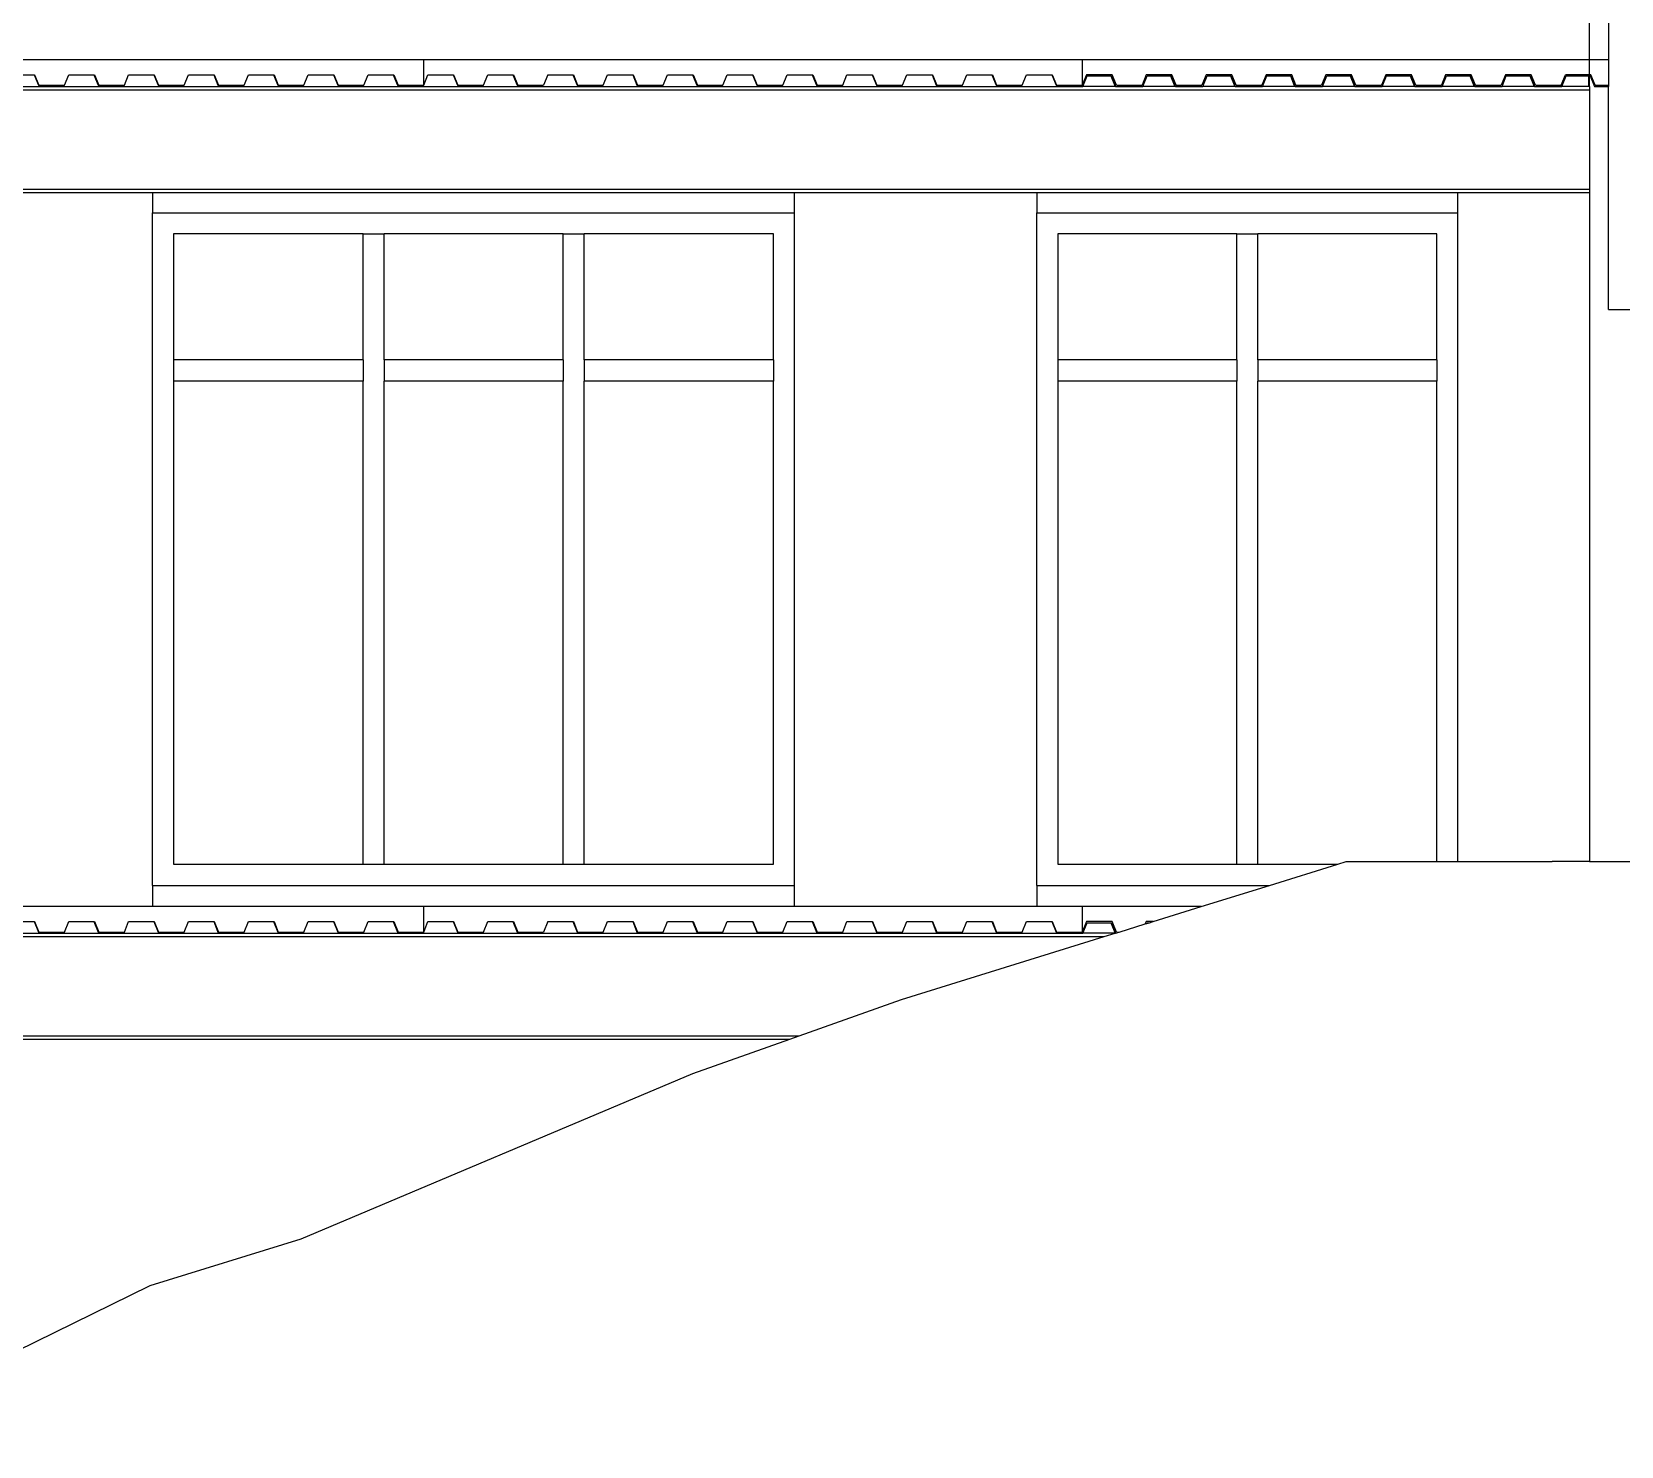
# Model space of a CAD drawing. Header units: metres. Extents: x -59 to 59, y -13 to 12.
# Drawn here: x -29.03 to -21.53, y -0.77 to 5.9 of the extents above; entities that cross this region are included whole.
import ezdxf

# ---------------------------------------------------------------- set-up
doc = ezdxf.new("R2010")
doc.units = ezdxf.units.M
doc.layers.add('SectionCutEdges', color=7, linetype='Continuous')

msp = doc.modelspace()

# ---------------------------------------------------------------- linework, layer by layer
for p, q in [((-21.6789, 5.7693), (-21.6789, 6.8193)), ((-21.5889, 6.8193), (-21.5889, 5.7693)), ((-27.1784, 5.7693), (-30.285, 5.7693)), ((-29.1352, 5.6993), (-29.0165, 5.6993)), ((-29.0165, 5.6993), (-28.9963, 5.6493)), ((-29.0165, 5.6993), (-29.0141, 5.6993)), ((-29.0141, 5.6993), (-28.994, 5.6493)), ((-28.8729, 5.6493), (-28.8527, 5.6993)), ((-28.8527, 5.6993), (-28.7341, 5.6993)), ((-28.7341, 5.6993), (-28.7139, 5.6493)), ((-28.7341, 5.6993), (-28.7317, 5.6993)), ((-28.7317, 5.6993), (-28.7115, 5.6493)), ((-28.5905, 5.6493), (-28.5703, 5.6993)), ((-28.5703, 5.6993), (-28.4516, 5.6993)), ((-28.4516, 5.6993), (-28.4315, 5.6493)), ((-28.4516, 5.6993), (-28.4493, 5.6993)), ((-28.4493, 5.6993), (-28.4291, 5.6493)), ((-28.3081, 5.6493), (-28.2879, 5.6993)), ((-28.2879, 5.6993), (-28.1692, 5.6993)), ((-28.1692, 5.6993), (-28.1491, 5.6493)), ((-28.1692, 5.6993), (-28.1669, 5.6993)), ((-28.1669, 5.6993), (-28.1467, 5.6493)), ((-28.0257, 5.6493), (-28.0055, 5.6993)), ((-28.0055, 5.6993), (-27.8868, 5.6993)), ((-27.8868, 5.6993), (-27.8666, 5.6493)), ((-27.8868, 5.6993), (-27.8845, 5.6993)), ((-27.8845, 5.6993), (-27.8643, 5.6493)), ((-27.7433, 5.6493), (-27.7231, 5.6993)), ((-27.7231, 5.6993), (-27.6044, 5.6993)), ((-27.6044, 5.6993), (-27.5842, 5.6493)), ((-27.6044, 5.6993), (-27.6021, 5.6993)), ((-27.6021, 5.6993), (-27.5819, 5.6493)), ((-27.4609, 5.6493), (-27.4407, 5.6993)), ((-27.4407, 5.6993), (-27.322, 5.6993)), ((-27.322, 5.6993), (-27.3018, 5.6493)), ((-27.322, 5.6993), (-27.3196, 5.6993)), ((-27.3196, 5.6993), (-27.2995, 5.6493)), ((-27.1784, 5.6493), (-27.1784, 5.7693)), ((-24.0719, 5.7693), (-27.1784, 5.7693)), ((-27.1784, 5.6493), (-27.1583, 5.6993)), ((-27.1583, 5.6993), (-27.0396, 5.6993)), ((-27.0396, 5.6993), (-27.0194, 5.6493)), ((-27.0396, 5.6993), (-27.0372, 5.6993)), ((-27.0372, 5.6993), (-27.0171, 5.6493)), ((-26.896, 5.6493), (-26.8759, 5.6993)), ((-26.8759, 5.6993), (-26.7572, 5.6993)), ((-26.7572, 5.6993), (-26.737, 5.6493)), ((-26.7572, 5.6993), (-26.7548, 5.6993)), ((-26.7548, 5.6993), (-26.7346, 5.6493)), ((-26.5934, 5.6993), (-26.6136, 5.6493)), ((-26.5934, 5.6993), (-26.4748, 5.6993)), ((-26.4748, 5.6993), (-26.4546, 5.6493)), ((-26.4748, 5.6993), (-26.4724, 5.6993)), ((-26.4724, 5.6993), (-26.4522, 5.6493)), ((-26.3312, 5.6493), (-26.311, 5.6993)), ((-26.311, 5.6993), (-26.1923, 5.6993)), ((-26.1923, 5.6993), (-26.1722, 5.6493)), ((-26.1923, 5.6993), (-26.19, 5.6993)), ((-26.19, 5.6993), (-26.1698, 5.6493)), ((-26.0488, 5.6493), (-26.0286, 5.6993)), ((-26.0286, 5.6993), (-25.9099, 5.6993)), ((-25.9099, 5.6993), (-25.8898, 5.6493)), ((-25.9099, 5.6993), (-25.9076, 5.6993)), ((-25.9076, 5.6993), (-25.8874, 5.6493)), ((-25.7664, 5.6493), (-25.7462, 5.6993)), ((-25.7462, 5.6993), (-25.6275, 5.6993)), ((-25.6275, 5.6993), (-25.6073, 5.6493)), ((-25.6275, 5.6993), (-25.6252, 5.6993)), ((-25.6252, 5.6993), (-25.605, 5.6493)), ((-25.484, 5.6493), (-25.4638, 5.6993)), ((-25.4638, 5.6993), (-25.3451, 5.6993)), ((-25.3451, 5.6993), (-25.3249, 5.6493)), ((-25.3451, 5.6993), (-25.3427, 5.6993)), ((-25.3427, 5.6993), (-25.3226, 5.6493)), ((-25.2015, 5.6493), (-25.1814, 5.6993)), ((-25.1814, 5.6993), (-25.0627, 5.6993)), ((-25.0627, 5.6993), (-25.0425, 5.6493)), ((-25.0627, 5.6993), (-25.0603, 5.6993)), ((-25.0603, 5.6993), (-25.0402, 5.6493)), ((-24.9191, 5.6493), (-24.899, 5.6993)), ((-24.899, 5.6993), (-24.7803, 5.6993)), ((-24.7803, 5.6993), (-24.7601, 5.6493)), ((-24.7803, 5.6993), (-24.7779, 5.6993)), ((-24.7779, 5.6993), (-24.7577, 5.6493)), ((-24.6367, 5.6493), (-24.6165, 5.6993)), ((-24.6165, 5.6993), (-24.4979, 5.6993)), ((-24.4979, 5.6993), (-24.4777, 5.6493)), ((-24.4979, 5.6993), (-24.4955, 5.6993)), ((-24.4955, 5.6993), (-24.4753, 5.6493)), ((-24.3543, 5.6493), (-24.3341, 5.6993)), ((-24.3341, 5.6993), (-24.2154, 5.6993)), ((-24.2154, 5.6993), (-24.1953, 5.6493)), ((-24.2154, 5.6993), (-24.2131, 5.6993)), ((-24.2131, 5.6993), (-24.1929, 5.6493)), ((-24.0719, 5.7693), (-24.0719, 5.6493)), ((-21.6789, 5.7693), (-24.0719, 5.7693)), ((-24.0719, 5.7693), (-24.0719, 5.6493)), ((-24.0517, 5.6993), (-24.0719, 5.6493)), ((-23.9307, 5.6993), (-24.0517, 5.6993)), ((-23.9105, 5.6493), (-23.9307, 5.6993)), ((-23.7693, 5.6993), (-23.7895, 5.6493)), ((-23.6483, 5.6993), (-23.7693, 5.6993)), ((-23.6281, 5.6493), (-23.6483, 5.6993)), ((-23.4869, 5.6993), (-23.5071, 5.6493)), ((-23.3659, 5.6993), (-23.4869, 5.6993)), ((-23.3457, 5.6493), (-23.3659, 5.6993)), ((-23.2045, 5.6993), (-23.2246, 5.6493)), ((-23.0834, 5.6993), (-23.2045, 5.6993)), ((-23.0633, 5.6493), (-23.0834, 5.6993)), ((-22.9221, 5.6993), (-22.9422, 5.6493)), ((-22.801, 5.6993), (-22.9221, 5.6993)), ((-22.7809, 5.6493), (-22.801, 5.6993)), ((-22.6396, 5.6993), (-22.6598, 5.6493)), ((-22.5186, 5.6993), (-22.6396, 5.6993)), ((-22.4984, 5.6493), (-22.5186, 5.6993)), ((-22.3572, 5.6993), (-22.3774, 5.6493)), ((-22.2362, 5.6993), (-22.3572, 5.6993)), ((-22.216, 5.6493), (-22.2362, 5.6993)), ((-22.0748, 5.6993), (-22.095, 5.6493)), ((-21.9538, 5.6993), (-22.0748, 5.6993)), ((-21.9336, 5.6493), (-21.9538, 5.6993)), ((-21.8126, 5.6493), (-21.7924, 5.6993)), ((-21.6789, 5.6993), (-21.7924, 5.6993)), ((-21.5889, 5.7693), (-21.6789, 5.7693)), ((-21.6789, 5.6993), (-21.6789, 5.7693)), ((-21.6714, 5.6993), (-21.6789, 5.6993)), ((-21.6789, 5.6936), (-21.6789, 5.6993)), ((-21.6512, 5.6493), (-21.6714, 5.6993)), ((-21.5889, 5.7693), (-21.5889, 5.6493)), ((-36.3789, 5.6436), (-24.0742, 5.6436)), ((-36.3789, 5.6276), (-21.6789, 5.6276)), ((-28.9963, 5.6493), (-28.994, 5.6493)), ((-28.994, 5.6493), (-28.8729, 5.6493)), ((-28.7139, 5.6493), (-28.7115, 5.6493)), ((-28.7115, 5.6493), (-28.5905, 5.6493)), ((-28.4315, 5.6493), (-28.4291, 5.6493)), ((-28.4291, 5.6493), (-28.3081, 5.6493)), ((-28.1491, 5.6493), (-28.1467, 5.6493)), ((-28.1467, 5.6493), (-28.0257, 5.6493)), ((-27.8666, 5.6493), (-27.8643, 5.6493)), ((-27.8643, 5.6493), (-27.7433, 5.6493)), ((-27.5842, 5.6493), (-27.5819, 5.6493)), ((-27.5819, 5.6493), (-27.4609, 5.6493)), ((-27.3018, 5.6493), (-27.2995, 5.6493)), ((-27.2995, 5.6493), (-27.1784, 5.6493)), ((-27.0194, 5.6493), (-27.0171, 5.6493)), ((-27.0171, 5.6493), (-26.896, 5.6493)), ((-26.737, 5.6493), (-26.7346, 5.6493)), ((-26.7346, 5.6493), (-26.6136, 5.6493)), ((-26.4546, 5.6493), (-26.4522, 5.6493)), ((-26.4522, 5.6493), (-26.3312, 5.6493)), ((-26.1722, 5.6493), (-26.1698, 5.6493)), ((-26.1698, 5.6493), (-26.0488, 5.6493)), ((-25.8898, 5.6493), (-25.8874, 5.6493)), ((-25.8874, 5.6493), (-25.7664, 5.6493)), ((-25.6073, 5.6493), (-25.605, 5.6493)), ((-25.605, 5.6493), (-25.484, 5.6493)), ((-25.3249, 5.6493), (-25.3226, 5.6493)), ((-25.3226, 5.6493), (-25.2015, 5.6493)), ((-25.0425, 5.6493), (-25.0402, 5.6493)), ((-25.0402, 5.6493), (-24.9191, 5.6493)), ((-24.7601, 5.6493), (-24.7577, 5.6493)), ((-24.7577, 5.6493), (-24.6367, 5.6493)), ((-24.4777, 5.6493), (-24.4753, 5.6493)), ((-24.4753, 5.6493), (-24.3543, 5.6493)), ((-24.1953, 5.6493), (-24.1929, 5.6493)), ((-24.1929, 5.6493), (-24.0742, 5.6493)), ((-24.0742, 5.6493), (-24.0742, 5.6436)), ((-24.0742, 5.6493), (-24.0719, 5.6493)), ((-24.0719, 5.6436), (-24.0742, 5.6436)), ((-24.0719, 5.6493), (-24.0719, 5.6436)), ((-24.0719, 5.6436), (-24.068, 5.6436)), ((-24.068, 5.6436), (-24.0478, 5.6936)), ((-23.9168, 5.6436), (-24.068, 5.6436)), ((-24.067, 5.6436), (-24.0671, 5.6458)), ((-24.067, 5.6436), (-24.0671, 5.6458)), ((-24.0478, 5.6936), (-23.9369, 5.6936)), ((-23.9369, 5.6936), (-23.9168, 5.6436)), ((-23.9369, 5.6936), (-23.9346, 5.6936)), ((-23.9346, 5.6936), (-23.9144, 5.6436)), ((-23.9144, 5.6436), (-23.9168, 5.6436)), ((-23.9144, 5.6436), (-23.7856, 5.6436)), ((-23.9105, 5.6493), (-23.7895, 5.6493)), ((-23.7856, 5.6436), (-23.7654, 5.6936)), ((-23.6344, 5.6436), (-23.7856, 5.6436)), ((-23.7654, 5.6936), (-23.6545, 5.6936)), ((-23.6545, 5.6936), (-23.6344, 5.6436)), ((-23.6545, 5.6936), (-23.6522, 5.6936)), ((-23.6522, 5.6936), (-23.632, 5.6436)), ((-23.632, 5.6436), (-23.6344, 5.6436)), ((-23.632, 5.6436), (-23.5031, 5.6436)), ((-23.6281, 5.6493), (-23.5071, 5.6493)), ((-23.5031, 5.6436), (-23.483, 5.6936)), ((-23.3519, 5.6436), (-23.5031, 5.6436)), ((-23.483, 5.6936), (-23.3721, 5.6936)), ((-23.3721, 5.6936), (-23.3519, 5.6436)), ((-23.3721, 5.6936), (-23.3698, 5.6936)), ((-23.3698, 5.6936), (-23.3496, 5.6436)), ((-23.3496, 5.6436), (-23.3519, 5.6436)), ((-23.3496, 5.6436), (-23.2207, 5.6436)), ((-23.3457, 5.6493), (-23.2246, 5.6493)), ((-23.2207, 5.6436), (-23.2006, 5.6936)), ((-23.0695, 5.6436), (-23.2207, 5.6436)), ((-23.2006, 5.6936), (-23.0897, 5.6936)), ((-23.0897, 5.6936), (-23.0695, 5.6436)), ((-23.0897, 5.6936), (-23.0873, 5.6936)), ((-23.0873, 5.6936), (-23.0672, 5.6436)), ((-23.0672, 5.6436), (-23.0695, 5.6436)), ((-23.0672, 5.6436), (-22.9383, 5.6436)), ((-23.0633, 5.6493), (-22.9422, 5.6493)), ((-22.9383, 5.6436), (-22.9181, 5.6936)), ((-22.7871, 5.6436), (-22.9383, 5.6436)), ((-22.9181, 5.6936), (-22.8073, 5.6936)), ((-22.8073, 5.6936), (-22.7871, 5.6436)), ((-22.8073, 5.6936), (-22.8049, 5.6936)), ((-22.8049, 5.6936), (-22.7848, 5.6436)), ((-22.7848, 5.6436), (-22.7871, 5.6436)), ((-22.7848, 5.6436), (-22.6559, 5.6436)), ((-22.7809, 5.6493), (-22.6598, 5.6493)), ((-22.6559, 5.6436), (-22.6357, 5.6936)), ((-22.5047, 5.6436), (-22.6559, 5.6436)), ((-22.6357, 5.6936), (-22.5249, 5.6936)), ((-22.5249, 5.6936), (-22.5047, 5.6436)), ((-22.5249, 5.6936), (-22.5225, 5.6936)), ((-22.5225, 5.6936), (-22.5023, 5.6436)), ((-22.5023, 5.6436), (-22.5047, 5.6436)), ((-22.5023, 5.6436), (-22.3735, 5.6436)), ((-22.4984, 5.6493), (-22.3774, 5.6493)), ((-22.3735, 5.6436), (-22.3533, 5.6936)), ((-22.2223, 5.6436), (-22.3735, 5.6436)), ((-22.3533, 5.6936), (-22.2425, 5.6936)), ((-22.2425, 5.6936), (-22.2223, 5.6436)), ((-22.2425, 5.6936), (-22.2401, 5.6936)), ((-22.2401, 5.6936), (-22.2199, 5.6436)), ((-22.2199, 5.6436), (-22.2223, 5.6436)), ((-22.2199, 5.6436), (-22.0911, 5.6436)), ((-22.216, 5.6493), (-22.095, 5.6493)), ((-22.0911, 5.6436), (-22.0709, 5.6936)), ((-21.9399, 5.6436), (-22.0911, 5.6436)), ((-22.0709, 5.6936), (-21.96, 5.6936)), ((-21.96, 5.6936), (-21.9399, 5.6436)), ((-21.96, 5.6936), (-21.9577, 5.6936)), ((-21.9577, 5.6936), (-21.9375, 5.6436)), ((-21.9375, 5.6436), (-21.9399, 5.6436)), ((-21.9375, 5.6436), (-21.8087, 5.6436)), ((-21.9336, 5.6493), (-21.8126, 5.6493)), ((-21.8087, 5.6436), (-21.7885, 5.6936)), ((-21.6812, 5.6436), (-21.8087, 5.6436)), ((-21.7885, 5.6936), (-21.6812, 5.6936)), ((-21.6812, 5.6436), (-21.6812, 5.6936)), ((-21.6812, 5.6936), (-21.6789, 5.6936)), ((-21.6789, 5.6436), (-21.6812, 5.6436)), ((-21.6789, 5.6936), (-21.6753, 5.6936)), ((-21.6789, 5.6436), (-21.6789, 5.6936)), ((-21.6789, 5.6436), (-21.6789, 5.6276)), ((-21.6789, 5.6276), (-21.6789, 5.1596)), ((-21.6753, 5.6936), (-21.6551, 5.6436)), ((-21.6551, 5.6436), (-21.5889, 5.6436)), ((-21.6512, 5.6493), (-21.5889, 5.6493)), ((-21.5889, 5.6493), (-21.5889, 5.6436)), ((-21.5889, 4.5915), (-21.5889, 5.6436)), ((-36.3789, 5.1596), (-21.6789, 5.1596)), ((-29.6, 5.1436), (-28.4578, 5.1436)), ((-28.4578, 5.1436), (-28.4578, 5.0478)), ((-28.4578, 5.1436), (-25.4284, 5.1436)), ((-25.4284, 5.1436), (-24.2861, 5.1436)), ((-25.4284, 5.0478), (-25.4284, 5.1436)), ((-24.2861, 5.1436), (-24.2861, 5.0478)), ((-24.2861, 5.1436), (-22.2996, 5.1436)), ((-22.2996, 5.1436), (-21.6789, 5.1436)), ((-22.2996, 5.0478), (-22.2996, 5.1436)), ((-21.6789, 5.1596), (-21.6789, 5.1436)), ((-21.6789, 5.1436), (-21.6789, 1.9858)), ((-28.4578, 1.8736), (-28.4578, 5.0478)), ((-28.4578, 5.0478), (-25.4284, 5.0478)), ((-25.4284, 1.8736), (-25.4284, 5.0478)), ((-24.2861, 1.8736), (-24.2861, 5.0478)), ((-24.2861, 5.0478), (-22.2996, 5.0478)), ((-22.2996, 1.9858), (-22.2996, 5.0478)), ((-27.4645, 4.9478), (-28.3584, 4.9478)), ((-28.3584, 4.9478), (-28.3584, 4.3536)), ((-27.4645, 4.9478), (-27.3652, 4.9478)), ((-27.4645, 4.3536), (-27.4645, 4.9478)), ((-27.3652, 4.3536), (-27.3652, 4.9478)), ((-26.5209, 4.9478), (-27.3652, 4.9478)), ((-26.5209, 4.9478), (-26.4216, 4.9478)), ((-26.5209, 4.3536), (-26.5209, 4.9478)), ((-26.4216, 4.3536), (-26.4216, 4.9478)), ((-25.5277, 4.9478), (-26.4216, 4.9478)), ((-25.5277, 4.3536), (-25.5277, 4.9478)), ((-24.1868, 4.9478), (-24.1868, 4.3536)), ((-23.3426, 4.9478), (-24.1868, 4.9478)), ((-23.3426, 4.9478), (-23.2432, 4.9478)), ((-23.3426, 4.3536), (-23.3426, 4.9478)), ((-22.399, 4.9478), (-23.2432, 4.9478)), ((-23.2432, 4.3536), (-23.2432, 4.9478)), ((-22.399, 4.3536), (-22.399, 4.9478)), ((-21.5889, 4.5915), (-21.4689, 4.5915)), ((-27.4645, 4.3536), (-28.3584, 4.3536)), ((-28.3584, 4.3536), (-28.3584, 4.2536)), ((-27.4645, 4.3536), (-27.4645, 4.2536)), ((-26.5209, 4.3536), (-27.3652, 4.3536)), ((-27.3652, 4.3536), (-27.3652, 4.2536)), ((-26.5209, 4.3536), (-26.5209, 4.2536)), ((-25.5277, 4.3536), (-26.4216, 4.3536)), ((-26.4216, 4.3536), (-26.4216, 4.2536)), ((-25.5277, 4.3536), (-25.5277, 4.2536)), ((-23.3426, 4.3536), (-24.1868, 4.3536)), ((-24.1868, 4.3536), (-24.1868, 4.2536)), ((-23.3426, 4.3536), (-23.3426, 4.2536)), ((-22.399, 4.3536), (-23.2432, 4.3536)), ((-23.2432, 4.3536), (-23.2432, 4.2536)), ((-22.399, 4.3536), (-22.399, 4.2536)), ((-27.4645, 4.2536), (-28.3584, 4.2536)), ((-28.3584, 4.2536), (-28.3584, 1.9736)), ((-27.4645, 1.9736), (-27.4645, 4.2536)), ((-26.5209, 4.2536), (-27.3652, 4.2536)), ((-27.3652, 1.9736), (-27.3652, 4.2536)), ((-26.5209, 1.9736), (-26.5209, 4.2536)), ((-25.5277, 4.2536), (-26.4216, 4.2536)), ((-26.4216, 1.9736), (-26.4216, 4.2536)), ((-25.5277, 1.9736), (-25.5277, 4.2536)), ((-23.3426, 4.2536), (-24.1868, 4.2536)), ((-24.1868, 4.2536), (-24.1868, 1.9736)), ((-23.3426, 1.9736), (-23.3426, 4.2536)), ((-22.399, 4.2536), (-23.2432, 4.2536)), ((-23.2432, 1.9736), (-23.2432, 4.2536)), ((-22.399, 1.9858), (-22.399, 4.2536)), ((-28.3584, 1.9736), (-27.4645, 1.9736)), ((-27.4645, 1.9736), (-27.3652, 1.9736)), ((-27.3652, 1.9736), (-26.5209, 1.9736)), ((-26.5209, 1.9736), (-26.4216, 1.9736)), ((-26.4216, 1.9736), (-25.5277, 1.9736)), ((-24.1868, 1.9736), (-23.3426, 1.9736)), ((-23.3426, 1.9736), (-23.2432, 1.9736)), ((-23.2432, 1.9736), (-22.8662, 1.9736)), ((-28.4578, 1.8736), (-25.4284, 1.8736)), ((-28.4578, 1.8736), (-28.4578, 1.7736)), ((-25.4284, 1.7736), (-25.4284, 1.8736)), ((-24.2861, 1.8736), (-23.1884, 1.8736)), ((-24.2861, 1.8736), (-24.2861, 1.7736)), ((-28.4578, 1.7736), (-29.6, 1.7736)), ((-27.1784, 1.7736), (-28.4578, 1.7736)), ((-27.1784, 1.6536), (-27.1784, 1.7736)), ((-25.4284, 1.7736), (-27.1784, 1.7736)), ((-24.2861, 1.7736), (-25.4284, 1.7736)), ((-24.0719, 1.7736), (-24.2861, 1.7736)), ((-24.0719, 1.7736), (-24.0719, 1.6536)), ((-23.5107, 1.7736), (-24.0719, 1.7736)), ((-24.0719, 1.7736), (-24.0719, 1.6536)), ((-29.1352, 1.7036), (-29.0165, 1.7036)), ((-29.0165, 1.7036), (-28.9963, 1.6536)), ((-29.0165, 1.7036), (-29.0141, 1.7036)), ((-29.0141, 1.7036), (-28.994, 1.6536)), ((-28.9963, 1.6536), (-28.994, 1.6536)), ((-28.994, 1.6536), (-28.8729, 1.6536)), ((-28.8729, 1.6536), (-28.8527, 1.7036)), ((-28.8527, 1.7036), (-28.7341, 1.7036)), ((-28.7341, 1.7036), (-28.7139, 1.6536)), ((-28.7341, 1.7036), (-28.7317, 1.7036)), ((-28.7317, 1.7036), (-28.7115, 1.6536)), ((-28.7139, 1.6536), (-28.7115, 1.6536)), ((-28.7115, 1.6536), (-28.5905, 1.6536)), ((-28.5905, 1.6536), (-28.5703, 1.7036)), ((-28.5703, 1.7036), (-28.4516, 1.7036)), ((-28.4516, 1.7036), (-28.4315, 1.6536)), ((-28.4516, 1.7036), (-28.4493, 1.7036)), ((-28.4493, 1.7036), (-28.4291, 1.6536)), ((-28.4315, 1.6536), (-28.4291, 1.6536)), ((-28.4291, 1.6536), (-28.3081, 1.6536)), ((-28.3081, 1.6536), (-28.2879, 1.7036)), ((-28.2879, 1.7036), (-28.1692, 1.7036)), ((-28.1692, 1.7036), (-28.1491, 1.6536)), ((-28.1692, 1.7036), (-28.1669, 1.7036)), ((-28.1669, 1.7036), (-28.1467, 1.6536)), ((-28.1491, 1.6536), (-28.1467, 1.6536)), ((-28.1467, 1.6536), (-28.0257, 1.6536)), ((-28.0257, 1.6536), (-28.0055, 1.7036)), ((-28.0055, 1.7036), (-27.8868, 1.7036)), ((-27.8868, 1.7036), (-27.8666, 1.6536)), ((-27.8868, 1.7036), (-27.8845, 1.7036)), ((-27.8845, 1.7036), (-27.8643, 1.6536)), ((-27.8666, 1.6536), (-27.8643, 1.6536)), ((-27.8643, 1.6536), (-27.7433, 1.6536)), ((-27.7433, 1.6536), (-27.7231, 1.7036)), ((-27.7231, 1.7036), (-27.6044, 1.7036)), ((-27.6044, 1.7036), (-27.5842, 1.6536)), ((-27.6044, 1.7036), (-27.6021, 1.7036)), ((-27.6021, 1.7036), (-27.5819, 1.6536)), ((-27.5842, 1.6536), (-27.5819, 1.6536)), ((-27.5819, 1.6536), (-27.4609, 1.6536)), ((-27.4609, 1.6536), (-27.4407, 1.7036)), ((-27.4407, 1.7036), (-27.322, 1.7036)), ((-27.322, 1.7036), (-27.3018, 1.6536)), ((-27.322, 1.7036), (-27.3196, 1.7036)), ((-27.3196, 1.7036), (-27.2995, 1.6536)), ((-27.3018, 1.6536), (-27.2995, 1.6536)), ((-27.2995, 1.6536), (-27.1784, 1.6536)), ((-27.1784, 1.6536), (-27.1583, 1.7036)), ((-27.1583, 1.7036), (-27.0396, 1.7036)), ((-27.0396, 1.7036), (-27.0194, 1.6536)), ((-27.0396, 1.7036), (-27.0372, 1.7036)), ((-27.0372, 1.7036), (-27.0171, 1.6536)), ((-27.0194, 1.6536), (-27.0171, 1.6536)), ((-27.0171, 1.6536), (-26.896, 1.6536)), ((-26.896, 1.6536), (-26.8759, 1.7036)), ((-26.8759, 1.7036), (-26.7572, 1.7036)), ((-26.7572, 1.7036), (-26.737, 1.6536)), ((-26.7572, 1.7036), (-26.7548, 1.7036)), ((-26.7548, 1.7036), (-26.7346, 1.6536)), ((-26.737, 1.6536), (-26.7346, 1.6536)), ((-26.7346, 1.6536), (-26.6136, 1.6536)), ((-26.5934, 1.7036), (-26.6136, 1.6536)), ((-26.5934, 1.7036), (-26.4748, 1.7036)), ((-26.4748, 1.7036), (-26.4546, 1.6536)), ((-26.4748, 1.7036), (-26.4724, 1.7036)), ((-26.4724, 1.7036), (-26.4522, 1.6536)), ((-26.4546, 1.6536), (-26.4522, 1.6536)), ((-26.4522, 1.6536), (-26.3312, 1.6536)), ((-26.3312, 1.6536), (-26.311, 1.7036)), ((-26.311, 1.7036), (-26.1923, 1.7036)), ((-26.1923, 1.7036), (-26.1722, 1.6536)), ((-26.1923, 1.7036), (-26.19, 1.7036)), ((-26.19, 1.7036), (-26.1698, 1.6536)), ((-26.1722, 1.6536), (-26.1698, 1.6536)), ((-26.1698, 1.6536), (-26.0488, 1.6536)), ((-26.0488, 1.6536), (-26.0286, 1.7036)), ((-26.0286, 1.7036), (-25.9099, 1.7036)), ((-25.9099, 1.7036), (-25.8898, 1.6536)), ((-25.9099, 1.7036), (-25.9076, 1.7036)), ((-25.9076, 1.7036), (-25.8874, 1.6536)), ((-25.8898, 1.6536), (-25.8874, 1.6536)), ((-25.8874, 1.6536), (-25.7664, 1.6536)), ((-25.7664, 1.6536), (-25.7462, 1.7036)), ((-25.7462, 1.7036), (-25.6275, 1.7036)), ((-25.6275, 1.7036), (-25.6073, 1.6536)), ((-25.6275, 1.7036), (-25.6252, 1.7036)), ((-25.6252, 1.7036), (-25.605, 1.6536)), ((-25.6073, 1.6536), (-25.605, 1.6536)), ((-25.605, 1.6536), (-25.484, 1.6536)), ((-25.484, 1.6536), (-25.4638, 1.7036)), ((-25.4638, 1.7036), (-25.3451, 1.7036)), ((-25.3451, 1.7036), (-25.3249, 1.6536)), ((-25.3451, 1.7036), (-25.3427, 1.7036)), ((-25.3427, 1.7036), (-25.3226, 1.6536)), ((-25.3249, 1.6536), (-25.3226, 1.6536)), ((-25.3226, 1.6536), (-25.2015, 1.6536)), ((-25.2015, 1.6536), (-25.1814, 1.7036)), ((-25.1814, 1.7036), (-25.0627, 1.7036)), ((-25.0627, 1.7036), (-25.0425, 1.6536)), ((-25.0627, 1.7036), (-25.0603, 1.7036)), ((-25.0603, 1.7036), (-25.0402, 1.6536)), ((-25.0425, 1.6536), (-25.0402, 1.6536)), ((-25.0402, 1.6536), (-24.9191, 1.6536)), ((-24.9191, 1.6536), (-24.899, 1.7036)), ((-24.899, 1.7036), (-24.7803, 1.7036)), ((-24.7803, 1.7036), (-24.7601, 1.6536)), ((-24.7803, 1.7036), (-24.7779, 1.7036)), ((-24.7779, 1.7036), (-24.7577, 1.6536)), ((-24.7601, 1.6536), (-24.7577, 1.6536)), ((-24.7577, 1.6536), (-24.6367, 1.6536)), ((-24.6367, 1.6536), (-24.6165, 1.7036)), ((-24.6165, 1.7036), (-24.4979, 1.7036)), ((-24.4979, 1.7036), (-24.4777, 1.6536)), ((-24.4979, 1.7036), (-24.4955, 1.7036)), ((-24.4955, 1.7036), (-24.4753, 1.6536)), ((-24.4777, 1.6536), (-24.4753, 1.6536)), ((-24.4753, 1.6536), (-24.3543, 1.6536)), ((-24.3543, 1.6536), (-24.3341, 1.7036)), ((-24.3341, 1.7036), (-24.2154, 1.7036)), ((-24.2154, 1.7036), (-24.1953, 1.6536)), ((-24.2154, 1.7036), (-24.2131, 1.7036)), ((-24.2131, 1.7036), (-24.1929, 1.6536)), ((-24.1953, 1.6536), (-24.1929, 1.6536)), ((-24.1929, 1.6536), (-24.0742, 1.6536)), ((-24.0742, 1.6536), (-24.0742, 1.6478)), ((-24.0742, 1.6536), (-24.0719, 1.6536)), ((-24.0517, 1.7036), (-24.0719, 1.6536)), ((-24.0719, 1.6536), (-24.0719, 1.6478)), ((-24.068, 1.6478), (-24.0478, 1.6978)), ((-24.067, 1.6478), (-24.0671, 1.6501)), ((-24.067, 1.6478), (-24.0671, 1.6501)), ((-23.9307, 1.7036), (-24.0517, 1.7036)), ((-24.0478, 1.6978), (-23.9369, 1.6978)), ((-23.9369, 1.6978), (-23.9168, 1.6478)), ((-23.9369, 1.6978), (-23.9346, 1.6978)), ((-23.9346, 1.6978), (-23.9146, 1.6482)), ((-23.9105, 1.6536), (-23.9307, 1.7036)), ((-23.9105, 1.6536), (-23.8974, 1.6536)), ((-23.7693, 1.7036), (-23.774, 1.6919)), ((-23.7363, 1.7036), (-23.7693, 1.7036)), ((-23.7669, 1.6941), (-23.7654, 1.6978)), ((-23.7654, 1.6978), (-23.7548, 1.6978)), ((-36.3789, 1.6318), (-23.9675, 1.6318)), ((-36.3233, 1.6478), (-24.0742, 1.6478)), ((-24.0719, 1.6478), (-24.0742, 1.6478)), ((-24.0719, 1.6478), (-24.068, 1.6478)), ((-23.9168, 1.6478), (-24.068, 1.6478)), ((-23.9159, 1.6478), (-23.9168, 1.6478)), ((-36.3789, 1.1638), (-25.4066, 1.1638)), ((-36.3789, 1.1478), (-25.4517, 1.1478))]:
    msp.add_line(p, q)
at = {"layer": 'SectionCutEdges'}
for p, q in [((-23.1884, 1.8736), (-22.8662, 1.9736)), ((-22.8662, 1.9736), (-22.8268, 1.9858)), ((-22.8268, 1.9858), (-22.399, 1.9858)), ((-22.399, 1.9858), (-22.2996, 1.9858)), ((-22.2996, 1.9858), (-21.8551, 1.9858)), ((-21.6789, 1.9858), (-21.8551, 1.9858)), ((-21.6789, 1.9858), (-21.3789, 1.9858)), ((-23.5107, 1.7736), (-23.1884, 1.8736)), ((-23.7363, 1.7036), (-23.5107, 1.7736)), ((-23.9146, 1.6482), (-23.8974, 1.6536)), ((-23.8974, 1.6536), (-23.774, 1.6919)), ((-23.774, 1.6919), (-23.7669, 1.6941)), ((-23.7669, 1.6941), (-23.7548, 1.6978)), ((-23.7548, 1.6978), (-23.7363, 1.7036)), ((-24.9248, 1.3348), (-23.9675, 1.6318)), ((-23.9675, 1.6318), (-23.9159, 1.6478)), ((-23.9159, 1.6478), (-23.9146, 1.6482)), ((-25.4066, 1.1638), (-24.9248, 1.3348)), ((-25.9085, 0.9858), (-25.4517, 1.1478)), ((-25.4517, 1.1478), (-25.4066, 1.1638)), ((-27.7562, 0.2054), (-25.9085, 0.9858)), ((-28.4689, -0.0142), (-27.7562, 0.2054)), ((-30.0167, -0.7727), (-28.4689, -0.0142))]:
    msp.add_line(p, q, dxfattribs=at)

doc.saveas('drawing.dxf')
